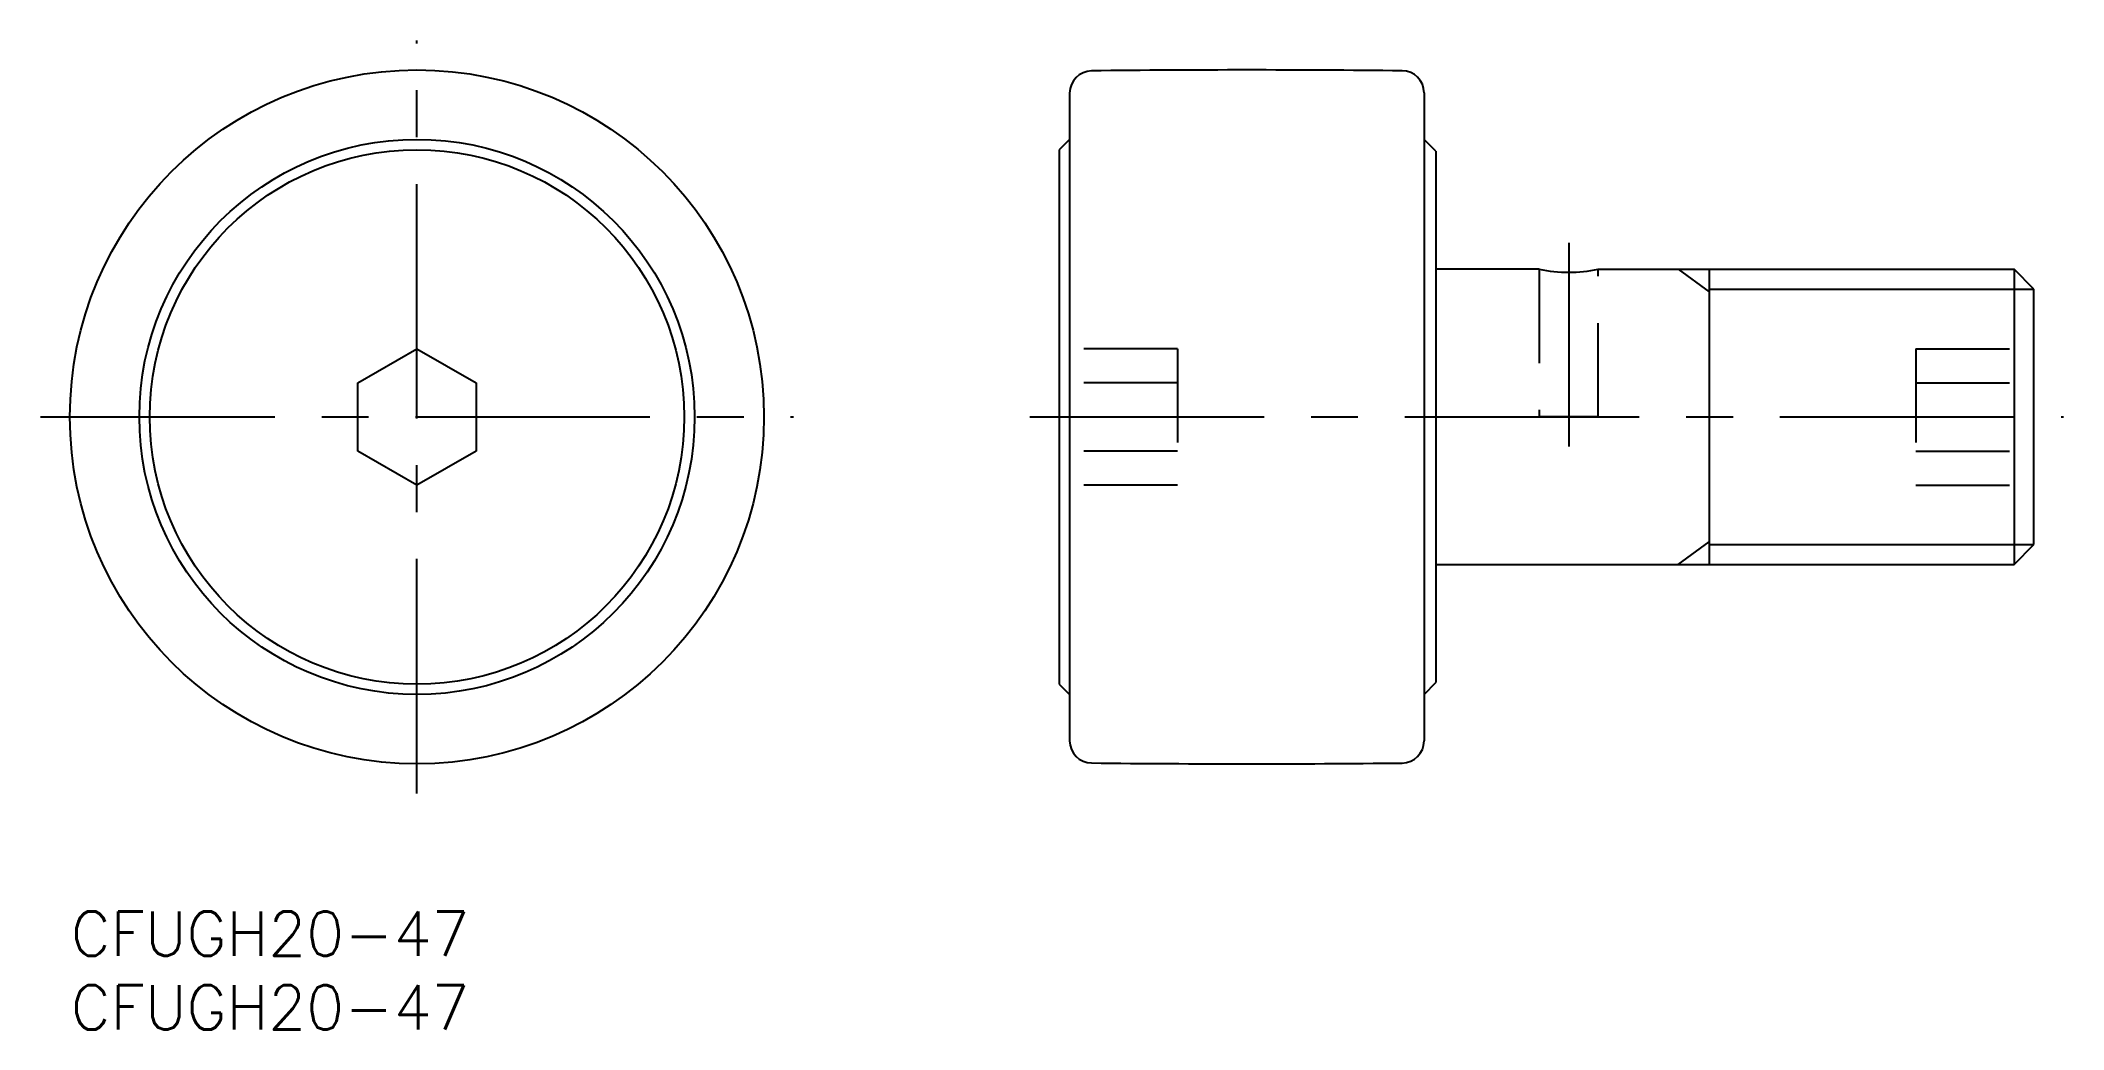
# Model space of a CAD drawing. Extents: x -2 to 135, y -8 to 59.
import ezdxf

# ---------------------------------------------------------------- set-up
doc = ezdxf.new("R2010")
doc.units = 0
doc.header["$LTSCALE"] = 0.5
doc.linetypes.add('CENTER', pattern=[50.8, 31.75, -6.35, 6.35, -6.35])
doc.linetypes.add('DASHED', pattern=[19.05, 12.7, -6.35])
for name, color, linetype in [('MSM_CENTER', 1, 'CENTER'), ('MSM_CONTINUOUS', 7, 'CONTINUOUS'), ('MSM_DASHED', 4, 'DASHED'), ('MSM_NARROW', 5, 'CONTINUOUS'), ('MSM_PART_NUMBER', 7, 'CONTINUOUS')]:
    doc.layers.add(name, color=color, linetype=linetype)
doc.styles.get("Standard").update_dxf_attribs({"font": 'txt.shx', "height": 3, "bigfont": 'bigfont.shx'})

# ---------------------------------------------------------------- blocks, each defined once
blk = doc.blocks.new('*U13')
at = {"layer": 'MSM_PART_NUMBER'}
blk.add_text('CFUGH20-47', height=3, dxfattribs=at).set_placement((0, -3))
blk = doc.blocks.new('*U14')
at = {"layer": 'MSM_PART_NUMBER'}
blk.add_text('CFUGH20-47', height=3, dxfattribs=at).set_placement((0, -8))

msp = doc.modelspace()

# ---------------------------------------------------------------- linework, layer by layer
at = {"layer": 'MSM_CENTER'}
for p, q in [((23.44, 8), (23.44, 59)), ((101.44, 45.3), (101.44, 31.5)), ((-2.06, 33.5), (48.94, 33.5)), ((64.94, 33.5), (134.94, 33.5))]:
    msp.add_line(p, q, dxfattribs=at)
at = {"layer": 'MSM_CONTINUOUS'}
for p, q in [((67.64, 55.44), (67.64, 11.56)), ((91.64, 55.45), (91.64, 11.55)), ((67.64, 52.3), (66.94, 51.6)), ((92.44, 51.5), (91.64, 52.3)), ((66.94, 51.6), (66.94, 15.4)), ((92.44, 51.5), (92.44, 15.5)), ((99.44, 43.5), (92.44, 43.5)), ((103.44, 43.5), (131.59, 43.5)), ((110.94, 43.5), (110.94, 23.5)), ((132.94, 42.15), (131.59, 43.5)), ((131.59, 43.5), (131.59, 23.5)), ((132.94, 24.85), (132.94, 42.15)), ((19.44, 35.81), (23.44, 38.12)), ((23.44, 38.12), (27.44, 35.81)), ((19.44, 31.19), (19.44, 35.81)), ((27.44, 35.81), (27.44, 31.19)), ((23.44, 28.88), (19.44, 31.19)), ((27.44, 31.19), (23.44, 28.88)), ((131.59, 23.5), (132.94, 24.85)), ((92.44, 23.5), (131.59, 23.5)), ((66.94, 15.4), (67.64, 14.7)), ((91.64, 14.7), (92.44, 15.5))]:
    msp.add_line(p, q, dxfattribs=at)
for radius in [23.5, 18.8, 18.1]:
    msp.add_circle((23.44, 33.5), radius, dxfattribs=at)
for centre, radius, start, end in [((69.14, 55.44), 1.5, 90.6054, 180), ((79.69, -943), 1000, 89.40035, 90.60539), ((90.14, 55.45), 1.5, 0, 89.4003), ((101.44, 53.3), 10, 258.4631, 281.5369), ((69.14, 11.56), 1.5, 180, 269.3946), ((90.14, 11.55), 1.5, 270.5997, 0), ((79.69, 1010), 1000, 269.39461, 270.59965)]:
    msp.add_arc(centre, radius, start, end, dxfattribs=at)
at = {"layer": 'MSM_DASHED'}
for p, q in [((99.44, 43.5), (99.44, 33.5)), ((103.44, 33.5), (103.44, 43.5)), ((74.94, 38.12), (66.94, 38.12)), ((74.94, 38.12), (74.94, 28.88)), ((124.94, 38.12), (132.94, 38.12)), ((124.94, 38.12), (124.94, 28.88)), ((74.94, 35.81), (66.94, 35.81)), ((124.94, 35.81), (132.94, 35.81)), ((103.44, 33.5), (99.44, 33.5)), ((74.94, 31.19), (66.94, 31.19)), ((124.94, 31.19), (132.94, 31.19)), ((74.94, 28.88), (66.94, 28.88)), ((124.94, 28.88), (132.94, 28.88))]:
    msp.add_line(p, q, dxfattribs=at)
at = {"layer": 'MSM_NARROW'}
for p, q in [((108.84, 43.5), (110.94, 41.97)), ((110.94, 42.15), (132.94, 42.15)), ((108.84, 23.5), (110.94, 25.03)), ((110.94, 24.85), (132.94, 24.85))]:
    msp.add_line(p, q, dxfattribs=at)

# ---------------------------------------------------------------- block references
at = {"layer": 'MSM_CONTINUOUS'}
for name in ['*U13', '*U14']:
    msp.add_blockref(name, (0, 0), dxfattribs=at)

doc.saveas('drawing.dxf')
